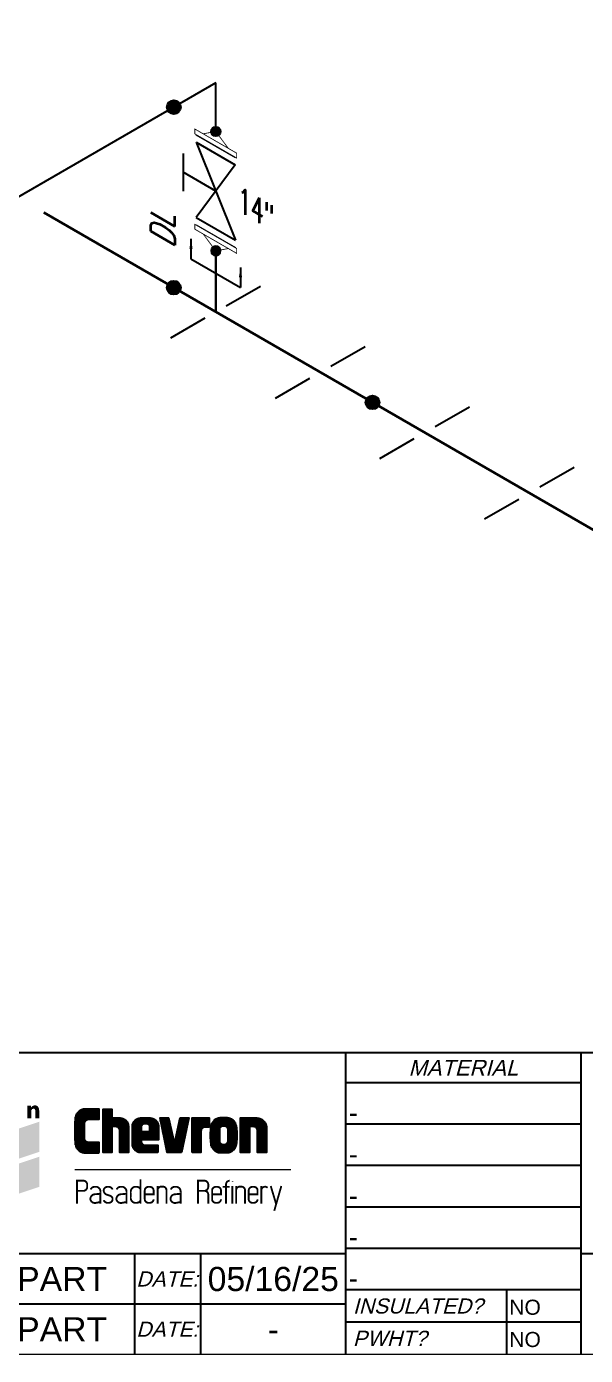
# Model space of a CAD drawing. Header units: inches. Extents: x 0 to 17.2, y 0 to 11.2.
# Drawn here: x 10.8 to 13.12, y 0.12 to 5.62 of the extents above; entities that cross this region are included whole.
import ezdxf
from ezdxf.enums import TextEntityAlignment as Align

# ---------------------------------------------------------------- set-up
doc = ezdxf.new("R2010")
doc.units = ezdxf.units.IN
doc.header["$MEASUREMENT"] = 0
for name, color, linetype in [('3', 1, 'Continuous'), ('BORDER', 3, 'Continuous'), ('BORDERTEXT', 7, 'Continuous'), ('COMP', 1, 'Continuous'), ('DL', 20, 'Continuous'), ('FITTINGS', 4, 'Continuous'), ('LOGO', 8, 'Continuous'), ('TEXT', 7, 'Continuous'), ('UNAS.PIPE', 251, 'Continuous'), ('WELD POINTS', 41, 'Continuous'), ('Welds', 7, 'Continuous')]:
    doc.layers.add(name, color=color, linetype=linetype)
doc.layers.add('PIPE', color=7, linetype='Continuous', lineweight=30)
doc.styles.add('FEASStandard', font='arial.ttf')
doc.styles.add('ISO30', font='simplex.shx', dxfattribs={"width": 0.85, "oblique": 30, "height": 0.075})
doc.styles.add('PART_Standard', font='romans', dxfattribs={"width": 0.8, "height": 0.09})
doc.styles.add('Richmond', font='arial.ttf')
doc.dimstyles.new('Richmond', dxfattribs={"dimtxt": 0.18, "dimasz": 0.18, "dimexe": 0.18, "dimexo": 0.0625, "dimgap": 0.09, "dimtad": 0, "dimtih": 1, "dimtoh": 1, "dimdec": 4, "dimzin": 0, "dimdsep": 46, "dimtxsty": 'Richmond', "dimcen": 0.09, "dimadec": 0, "dimazin": 0, "dimtfac": 1, "dimtdec": 4, "dimtofl": 0, "dimtmove": 0, "dimatfit": 3, "dimfxl": 1, "dimtolj": 1, "dimtzin": 0, "dimarcsym": 0})

# ---------------------------------------------------------------- blocks, each defined once
blk = doc.blocks.new('Border')
at = {"layer": 'LOGO', "lineweight": 0}
h = blk.add_hatch(color=164, dxfattribs=at)
edge = h.paths.add_edge_path()
edge.add_spline(control_points=[(10.9312, 1.2633), (10.9312, 1.2699), (10.9309, 1.2755), (10.9306, 1.28), (10.9306, 1.28), (10.9456, 1.28), (10.9456, 1.28), (10.9456, 1.28), (10.946, 1.2727), (10.946, 1.2727), (10.946, 1.2727), (10.9463, 1.2727), (10.9463, 1.2727), (10.9484, 1.2761), (10.9539, 1.2817), (10.9625, 1.2817), (10.973, 1.2817), (10.9799, 1.2745), (10.9799, 1.2591), (10.9799, 1.2591), (10.9799, 1.2277), (10.9799, 1.2277), (10.9799, 1.2277), (10.964, 1.2277), (10.964, 1.2277), (10.964, 1.2277), (10.964, 1.2567), (10.964, 1.2567), (10.964, 1.2635), (10.9616, 1.2681), (10.9559, 1.2681), (10.9514, 1.2681), (10.9487, 1.2649), (10.9477, 1.262), (10.9473, 1.2609), (10.9471, 1.2594), (10.9471, 1.2579), (10.9471, 1.2579), (10.9471, 1.2277), (10.9471, 1.2277), (10.9471, 1.2277), (10.9312, 1.2277), (10.9312, 1.2277), (10.9312, 1.2277), (10.9312, 1.2633), (10.9312, 1.2633)], knot_values=[0, 0, 0, 0, 1, 1, 1, 2, 2, 2, 3, 3, 3, 4, 4, 4, 5, 5, 5, 6, 6, 6, 7, 7, 7, 8, 8, 8, 9, 9, 9, 10, 10, 10, 11, 11, 11, 12, 12, 12, 13, 13, 13, 14, 14, 14, 15, 15, 15, 15], degree=3, periodic=0)
h = blk.add_hatch(color=142, dxfattribs=at)
h.set_gradient(color1=(0, 153, 204), color2=(0, 57, 77), rotation=75, one_color=1, tint=0.15, name='INVCYLINDER')
h.paths.add_polyline_path([(10.9799, 1.2138), (10.7926, 1.1514), (10.6052, 1.0889), (10.7925, 1.0265), (10.9799, 1.0889)])
h = blk.add_hatch(color=1, dxfattribs=at)
h.set_gradient(color1=(255, 0, 0), color2=(87, 0, 0), rotation=75, one_color=1, tint=0.17, name='INVCYLINDER')
h.paths.add_polyline_path([(10.9799, 1.0686), (10.7926, 1.0062), (10.6052, 0.9438), (10.7925, 0.8813), (10.9799, 0.9438)])
at = {"layer": 'BORDER'}
for p, q in [((13.225, 1.375), (12.25, 1.375)), ((13.225, 1.2035), (12.25, 1.2035)), ((13.225, 1.0319), (12.25, 1.0319)), ((13.225, 0.8604), (12.25, 0.8604)), ((12.25, 0.6667), (10.375, 0.6667)), ((11.375, 0.6667), (11.375, 0.25)), ((11.65, 0.25), (11.65, 0.6667)), ((13.225, 0.6888), (12.25, 0.6888)), ((13.225, 0.5173), (12.25, 0.5173)), ((12.9167, 0.5173), (12.9167, 0.25)), ((12.25, 0.4583), (10.375, 0.4583)), ((13.225, 0.3836), (12.25, 0.3836))]:
    blk.add_line(p, q, dxfattribs=at)
at = {"layer": 'BORDER', "const_width": 0.005}
blk.add_lwpolyline([(0.25, 0.25), (17.25, 0.25), (17.25, 11.25), (0.25, 11.25)], close=True, dxfattribs=at)
at = {"layer": 'BORDER', "const_width": 0.00833}
for points in [[(17.25, 1.5), (0.25, 1.5)], [(12.25, 0.25), (12.25, 1.5)], [(13.225, 0.25), (13.225, 1.5)], [(13.225, 0.6667), (17.25, 0.6667)]]:
    blk.add_lwpolyline(points, dxfattribs=at)
at = {"layer": 'LOGO'}
for p, q in [((11.1301, 1.1184), (11.1301, 1.2326)), ((11.1332, 1.109), (11.1332, 1.242)), ((11.1363, 1.1034), (11.1363, 1.2476)), ((11.1395, 1.0992), (11.1395, 1.2516)), ((11.1426, 1.0963), (11.1426, 1.2548)), ((11.1457, 1.0937), (11.1457, 1.2574)), ((11.1488, 1.0915), (11.1488, 1.2596)), ((11.152, 1.0898), (11.152, 1.2613)), ((11.1551, 1.0883), (11.1551, 1.2627)), ((11.1582, 1.087), (11.1582, 1.264)), ((11.1613, 1.0863), (11.1613, 1.2648)), ((11.1645, 1.0856), (11.1645, 1.2653)), ((11.1676, 1.0853), (11.1676, 1.2658)), ((11.1707, 1.216), (11.1707, 1.2659)), ((11.1738, 1.2196), (11.1738, 1.2659)), ((11.177, 1.2219), (11.177, 1.2659)), ((11.1801, 1.2234), (11.1801, 1.2659)), ((11.1832, 1.2241), (11.1832, 1.2659)), ((11.1863, 1.2242), (11.1863, 1.2659)), ((11.1895, 1.2242), (11.1895, 1.2659)), ((11.1926, 1.2242), (11.1926, 1.2659)), ((11.1957, 1.2242), (11.1957, 1.2659)), ((11.1988, 1.2242), (11.1988, 1.2659)), ((11.202, 1.2242), (11.202, 1.2659)), ((11.2051, 1.2242), (11.2051, 1.2659)), ((11.2082, 1.2242), (11.2082, 1.2659)), ((11.2113, 1.2242), (11.2113, 1.2659)), ((11.2145, 1.2242), (11.2145, 1.2659)), ((11.2176, 1.2242), (11.2176, 1.2659)), ((11.2207, 1.2242), (11.2207, 1.2659)), ((11.2238, 1.2242), (11.2238, 1.2659)), ((11.227, 1.2242), (11.227, 1.2659)), ((11.2457, 1.0857), (11.2457, 1.2659)), ((11.2488, 1.0857), (11.2488, 1.2659)), ((11.252, 1.0857), (11.252, 1.2659)), ((11.2551, 1.0857), (11.2551, 1.2659)), ((11.2582, 1.0857), (11.2582, 1.2659)), ((11.2613, 1.0857), (11.2613, 1.2659)), ((11.2645, 1.0857), (11.2645, 1.2659)), ((11.2676, 1.0857), (11.2676, 1.2659)), ((11.2707, 1.0857), (11.2707, 1.2659)), ((11.2738, 1.0857), (11.2738, 1.2659)), ((11.277, 1.0857), (11.277, 1.2659)), ((11.2801, 1.0857), (11.2801, 1.2659)), ((11.2832, 1.1936), (11.2832, 1.2294)), ((11.2863, 1.1936), (11.2863, 1.2294)), ((11.2895, 1.1936), (11.2895, 1.2294)), ((11.2926, 1.1936), (11.2926, 1.2294)), ((11.2957, 1.1936), (11.2957, 1.2294)), ((11.2988, 1.1936), (11.2988, 1.2294)), ((11.302, 1.193), (11.302, 1.2294)), ((11.3051, 1.1917), (11.3051, 1.2294)), ((11.3082, 1.1896), (11.3082, 1.2294)), ((11.3113, 1.1859), (11.3113, 1.2294)), ((11.3145, 1.0857), (11.3145, 1.2294)), ((11.3176, 1.0857), (11.3176, 1.2291)), ((11.3207, 1.0857), (11.3207, 1.2286)), ((11.3238, 1.0857), (11.3238, 1.2281)), ((11.327, 1.0857), (11.327, 1.2269)), ((11.3301, 1.0857), (11.3301, 1.2255)), ((11.3332, 1.0857), (11.3332, 1.2236)), ((11.3363, 1.0857), (11.3363, 1.2213)), ((11.3395, 1.0857), (11.3395, 1.2186)), ((11.3426, 1.0857), (11.3426, 1.2147)), ((11.3707, 1.1039), (11.3707, 1.2113)), ((11.3738, 1.0993), (11.3738, 1.2159)), ((11.377, 1.0958), (11.377, 1.2194)), ((11.3801, 1.0931), (11.3801, 1.222)), ((11.3832, 1.0909), (11.3832, 1.2243)), ((11.3863, 1.0892), (11.3863, 1.2259)), ((11.3895, 1.0879), (11.3895, 1.2273)), ((11.3926, 1.0871), (11.3926, 1.2283)), ((11.3957, 1.0863), (11.3957, 1.2288)), ((11.3988, 1.0859), (11.3988, 1.2293)), ((11.402, 1.1393), (11.402, 1.2294)), ((11.4051, 1.1996), (11.4051, 1.2294)), ((11.4082, 1.2023), (11.4082, 1.2294)), ((11.4113, 1.2041), (11.4113, 1.2294)), ((11.4145, 1.2047), (11.4145, 1.2294)), ((11.4176, 1.2048), (11.4176, 1.2294)), ((11.4207, 1.2048), (11.4207, 1.2294)), ((11.4238, 1.2048), (11.4238, 1.2294)), ((11.427, 1.2047), (11.427, 1.2294)), ((11.4301, 1.204), (11.4301, 1.2294)), ((11.4332, 1.2022), (11.4332, 1.2294)), ((11.4363, 1.1992), (11.4363, 1.2294)), ((11.4395, 1.1393), (11.4395, 1.2294)), ((11.4426, 1.1393), (11.4426, 1.229)), ((11.4457, 1.1393), (11.4457, 1.2285)), ((11.4488, 1.1393), (11.4488, 1.2279)), ((11.452, 1.1393), (11.452, 1.2266)), ((11.4551, 1.1393), (11.4551, 1.2252)), ((11.4582, 1.1393), (11.4582, 1.2232)), ((11.4613, 1.1393), (11.4613, 1.2208)), ((11.4645, 1.1393), (11.4645, 1.2179)), ((11.4676, 1.1393), (11.4676, 1.2139)), ((11.4832, 1.2163), (11.4832, 1.2294)), ((11.4863, 1.2013), (11.4863, 1.2294)), ((11.4895, 1.1863), (11.4895, 1.2294)), ((11.4926, 1.1712), (11.4926, 1.2294)), ((11.4957, 1.1562), (11.4957, 1.2294)), ((11.4988, 1.1412), (11.4988, 1.2294)), ((11.502, 1.1262), (11.502, 1.2294)), ((11.5051, 1.1112), (11.5051, 1.2294)), ((11.5082, 1.0962), (11.5082, 1.2294)), ((11.5113, 1.0857), (11.5113, 1.2294)), ((11.5145, 1.0857), (11.5145, 1.2294)), ((11.5176, 1.0857), (11.5176, 1.2237)), ((11.5613, 1.0857), (11.5613, 1.2148)), ((11.5645, 1.0857), (11.5645, 1.2285)), ((11.5676, 1.0857), (11.5676, 1.2294)), ((11.5707, 1.0894), (11.5707, 1.2294)), ((11.5738, 1.1042), (11.5738, 1.2294)), ((11.577, 1.1189), (11.577, 1.2294)), ((11.5801, 1.1337), (11.5801, 1.2294)), ((11.5832, 1.1485), (11.5832, 1.2294)), ((11.5863, 1.1633), (11.5863, 1.2294)), ((11.5895, 1.1781), (11.5895, 1.2294)), ((11.5926, 1.1929), (11.5926, 1.2294)), ((11.5957, 1.2077), (11.5957, 1.2294)), ((11.5988, 1.2225), (11.5988, 1.2294)), ((11.6145, 1.0857), (11.6145, 1.2294)), ((11.6176, 1.0857), (11.6176, 1.2294)), ((11.6207, 1.0857), (11.6207, 1.2294)), ((11.6238, 1.0857), (11.6238, 1.2294)), ((11.627, 1.0857), (11.627, 1.2294)), ((11.6301, 1.0857), (11.6301, 1.2294)), ((11.6332, 1.0857), (11.6332, 1.2294)), ((11.6363, 1.0857), (11.6363, 1.2294)), ((11.6395, 1.0857), (11.6395, 1.2294)), ((11.6426, 1.0857), (11.6426, 1.2294)), ((11.6457, 1.0857), (11.6457, 1.2294)), ((11.6488, 1.0857), (11.6488, 1.2294)), ((11.652, 1.1827), (11.652, 1.2294)), ((11.6551, 1.1867), (11.6551, 1.2294)), ((11.6582, 1.189), (11.6582, 1.2294)), ((11.6613, 1.1902), (11.6613, 1.2294)), ((11.6645, 1.1906), (11.6645, 1.2294)), ((11.6676, 1.1907), (11.6676, 1.2294)), ((11.6707, 1.1907), (11.6707, 1.2294)), ((11.6738, 1.1907), (11.6738, 1.2294)), ((11.677, 1.1907), (11.677, 1.2294)), ((11.6801, 1.1907), (11.6801, 1.2294)), ((11.6832, 1.1907), (11.6832, 1.2294)), ((11.6988, 1.1026), (11.6988, 1.2126)), ((11.702, 1.0988), (11.702, 1.2163)), ((11.7051, 1.0956), (11.7051, 1.2195)), ((11.7082, 1.0934), (11.7082, 1.2218)), ((11.7113, 1.0915), (11.7113, 1.2238)), ((11.7145, 1.0898), (11.7145, 1.2253)), ((11.7176, 1.0883), (11.7176, 1.2268)), ((11.7207, 1.0874), (11.7207, 1.2279)), ((11.7238, 1.0867), (11.7238, 1.2285)), ((11.727, 1.1848), (11.727, 1.229)), ((11.7301, 1.1904), (11.7301, 1.2294)), ((11.7332, 1.193), (11.7332, 1.2294)), ((11.7363, 1.1944), (11.7363, 1.2294)), ((11.7395, 1.195), (11.7395, 1.2294)), ((11.7426, 1.1952), (11.7426, 1.2294)), ((11.7457, 1.1952), (11.7457, 1.2294)), ((11.7488, 1.1951), (11.7488, 1.2294)), ((11.752, 1.1946), (11.752, 1.2294)), ((11.7551, 1.1933), (11.7551, 1.2294)), ((11.7582, 1.1909), (11.7582, 1.2294)), ((11.7613, 1.1865), (11.7613, 1.2291)), ((11.7645, 1.0865), (11.7645, 1.2286)), ((11.7676, 1.0873), (11.7676, 1.228)), ((11.7707, 1.0882), (11.7707, 1.227)), ((11.7738, 1.0895), (11.7738, 1.2256)), ((11.777, 1.0911), (11.777, 1.2242)), ((11.7801, 1.093), (11.7801, 1.2221)), ((11.7832, 1.0952), (11.7832, 1.2199)), ((11.7863, 1.0982), (11.7863, 1.2169)), ((11.7895, 1.1016), (11.7895, 1.2135)), ((11.8145, 1.0857), (11.8145, 1.2294)), ((11.8176, 1.0857), (11.8176, 1.2294)), ((11.8207, 1.0857), (11.8207, 1.2294)), ((11.8238, 1.0857), (11.8238, 1.2294)), ((11.827, 1.0857), (11.827, 1.2294)), ((11.8301, 1.0857), (11.8301, 1.2294)), ((11.8332, 1.0857), (11.8332, 1.2294)), ((11.8363, 1.0857), (11.8363, 1.2294)), ((11.8395, 1.0857), (11.8395, 1.2294)), ((11.8426, 1.0857), (11.8426, 1.2294)), ((11.8457, 1.0857), (11.8457, 1.2294)), ((11.8488, 1.0857), (11.8488, 1.2294)), ((11.852, 1.1936), (11.852, 1.2294)), ((11.8551, 1.1936), (11.8551, 1.2294)), ((11.8582, 1.1936), (11.8582, 1.2294)), ((11.8613, 1.1936), (11.8613, 1.2294)), ((11.8645, 1.1936), (11.8645, 1.2294)), ((11.8676, 1.1936), (11.8676, 1.2294)), ((11.8707, 1.1934), (11.8707, 1.2294)), ((11.8738, 1.1926), (11.8738, 1.2294)), ((11.877, 1.191), (11.877, 1.2294)), ((11.8801, 1.1885), (11.8801, 1.2294)), ((11.8832, 1.1839), (11.8832, 1.2293)), ((11.8863, 1.0857), (11.8863, 1.2288)), ((11.8895, 1.0857), (11.8895, 1.2284)), ((11.8926, 1.0857), (11.8926, 1.2277)), ((11.8957, 1.0857), (11.8957, 1.2264)), ((11.8988, 1.0857), (11.8988, 1.2249)), ((11.902, 1.0857), (11.902, 1.2233)), ((11.9051, 1.0857), (11.9051, 1.2213)), ((11.9082, 1.0857), (11.9082, 1.2187)), ((11.9113, 1.0857), (11.9113, 1.2155)), ((11.9145, 1.0857), (11.9145, 1.2116)), ((11.3457, 1.0857), (11.3457, 1.2097)), ((11.3488, 1.0857), (11.3488, 1.2005)), ((11.3676, 1.1112), (11.3676, 1.2042)), ((11.4051, 1.1393), (11.4051, 1.1735)), ((11.4082, 1.1393), (11.4082, 1.1735)), ((11.4113, 1.1393), (11.4113, 1.1735)), ((11.4145, 1.1393), (11.4145, 1.1735)), ((11.4176, 1.1393), (11.4176, 1.1735)), ((11.4207, 1.1393), (11.4207, 1.1735)), ((11.4238, 1.1393), (11.4238, 1.1735)), ((11.427, 1.1393), (11.427, 1.1735)), ((11.4301, 1.1393), (11.4301, 1.1735)), ((11.4332, 1.1393), (11.4332, 1.1735)), ((11.4363, 1.1393), (11.4363, 1.1735)), ((11.4707, 1.1393), (11.4707, 1.2084)), ((11.4738, 1.1393), (11.4738, 1.1964)), ((11.5207, 1.0857), (11.5207, 1.2095)), ((11.5238, 1.0857), (11.5238, 1.1952)), ((11.527, 1.0857), (11.527, 1.181)), ((11.5301, 1.0857), (11.5301, 1.1668)), ((11.5488, 1.0857), (11.5488, 1.16)), ((11.552, 1.0857), (11.552, 1.1737)), ((11.5551, 1.0857), (11.5551, 1.1874)), ((11.5582, 1.0857), (11.5582, 1.2011)), ((11.6895, 1.1426), (11.6895, 1.1726)), ((11.6926, 1.1146), (11.6926, 1.2006)), ((11.6957, 1.1074), (11.6957, 1.2077)), ((11.7926, 1.1064), (11.7926, 1.2088)), ((11.7957, 1.1127), (11.7957, 1.2024)), ((11.7988, 1.1307), (11.7988, 1.1838)), ((11.9176, 1.0857), (11.9176, 1.206)), ((11.9207, 1.0857), (11.9207, 1.1981)), ((11.1707, 1.0852), (11.1707, 1.1357)), ((11.1738, 1.0852), (11.1738, 1.132)), ((11.177, 1.0852), (11.177, 1.1297)), ((11.1801, 1.0852), (11.1801, 1.1284)), ((11.1832, 1.0852), (11.1832, 1.1277)), ((11.1863, 1.0852), (11.1863, 1.1274)), ((11.1895, 1.0852), (11.1895, 1.1274)), ((11.1926, 1.0852), (11.1926, 1.1274)), ((11.1957, 1.0852), (11.1957, 1.1274)), ((11.1988, 1.0852), (11.1988, 1.1274)), ((11.202, 1.0852), (11.202, 1.1274)), ((11.2051, 1.0852), (11.2051, 1.1274)), ((11.2082, 1.0852), (11.2082, 1.1274)), ((11.2113, 1.0852), (11.2113, 1.1274)), ((11.2145, 1.0852), (11.2145, 1.1274)), ((11.2176, 1.0852), (11.2176, 1.1274)), ((11.2207, 1.0852), (11.2207, 1.1274)), ((11.2238, 1.0852), (11.2238, 1.1274)), ((11.227, 1.0852), (11.227, 1.1274)), ((11.402, 1.0857), (11.402, 1.1316)), ((11.4051, 1.0857), (11.4051, 1.1245)), ((11.4082, 1.0857), (11.4082, 1.121)), ((11.4113, 1.0857), (11.4113, 1.1191)), ((11.4145, 1.0857), (11.4145, 1.1177)), ((11.4176, 1.0857), (11.4176, 1.1172)), ((11.4207, 1.0857), (11.4207, 1.117)), ((11.4238, 1.0857), (11.4238, 1.117)), ((11.427, 1.0857), (11.427, 1.117)), ((11.4301, 1.0857), (11.4301, 1.117)), ((11.4332, 1.0857), (11.4332, 1.117)), ((11.4363, 1.0857), (11.4363, 1.117)), ((11.4395, 1.0857), (11.4395, 1.117)), ((11.4426, 1.0857), (11.4426, 1.117)), ((11.4457, 1.0857), (11.4457, 1.117)), ((11.4488, 1.0857), (11.4488, 1.117)), ((11.452, 1.0857), (11.452, 1.117)), ((11.4551, 1.0857), (11.4551, 1.117)), ((11.4582, 1.0857), (11.4582, 1.117)), ((11.4613, 1.0857), (11.4613, 1.117)), ((11.4645, 1.0857), (11.4645, 1.117)), ((11.4676, 1.0857), (11.4676, 1.117)), ((11.4707, 1.0857), (11.4707, 1.117)), ((11.5332, 1.0857), (11.5332, 1.1526)), ((11.5363, 1.0857), (11.5363, 1.1384)), ((11.5395, 1.0857), (11.5395, 1.1242)), ((11.5426, 1.0857), (11.5426, 1.1326)), ((11.5457, 1.0857), (11.5457, 1.1463)), ((11.727, 1.0861), (11.727, 1.1304)), ((11.7301, 1.0858), (11.7301, 1.125)), ((11.7332, 1.0857), (11.7332, 1.1224)), ((11.7363, 1.0857), (11.7363, 1.1208)), ((11.7395, 1.0857), (11.7395, 1.1201)), ((11.7426, 1.0857), (11.7426, 1.12)), ((11.7457, 1.0857), (11.7457, 1.12)), ((11.7488, 1.0857), (11.7488, 1.12)), ((11.752, 1.0857), (11.752, 1.1206)), ((11.7551, 1.0857), (11.7551, 1.1219)), ((11.7582, 1.0858), (11.7582, 1.1243)), ((11.7613, 1.0861), (11.7613, 1.1286))]:
    blk.add_line(p, q, dxfattribs=at)
for points in [[(11.1292, 1.2249), (11.1279, 1.2087), (11.1272, 1.1924), (11.127, 1.1762), (11.1272, 1.16), (11.1279, 1.1436), (11.1292, 1.1274), (11.1292, 1.1269), (11.1294, 1.1245), (11.1295, 1.122), (11.1299, 1.1197), (11.1303, 1.1172), (11.131, 1.1148), (11.1317, 1.1125), (11.1325, 1.1103), (11.1337, 1.108), (11.1348, 1.1061), (11.136, 1.1038), (11.1375, 1.1019), (11.1388, 1.0999), (11.1405, 1.0981), (11.1423, 1.0965), (11.1441, 1.0948), (11.1459, 1.0935), (11.1478, 1.092), (11.1501, 1.0908), (11.1522, 1.0897), (11.1546, 1.0885), (11.1567, 1.0875), (11.1588, 1.0867), (11.1613, 1.0863), (11.1637, 1.0857), (11.166, 1.0854), (11.1685, 1.0852), (11.1709, 1.0852), (11.2283, 1.0852)], [(11.2283, 1.0857), (11.2283, 1.1274), (11.1858, 1.1274), (11.1842, 1.1277), (11.1826, 1.1278), (11.1811, 1.128), (11.1798, 1.1286), (11.1783, 1.1292), (11.1768, 1.1298), (11.1756, 1.1307), (11.1744, 1.1316), (11.173, 1.1326), (11.1721, 1.1337), (11.1711, 1.135), (11.1703, 1.1364), (11.1696, 1.1379), (11.169, 1.1393), (11.1684, 1.1407), (11.1682, 1.1422), (11.1681, 1.1438), (11.1678, 1.1454), (11.1678, 1.2063), (11.1681, 1.2078), (11.1682, 1.2095), (11.1684, 1.211), (11.169, 1.2125), (11.1696, 1.214), (11.1703, 1.2153), (11.1711, 1.2167), (11.1721, 1.2179), (11.173, 1.2189), (11.1744, 1.22), (11.1756, 1.2209), (11.1768, 1.2218), (11.1783, 1.2225), (11.1798, 1.2233), (11.1811, 1.2236), (11.1826, 1.224), (11.1842, 1.2242), (11.1858, 1.2242), (11.2283, 1.2242), (11.2283, 1.2659), (11.1709, 1.2659), (11.1685, 1.2659), (11.166, 1.2655), (11.1637, 1.2652), (11.1613, 1.2648), (11.1588, 1.2643), (11.1567, 1.2634), (11.1546, 1.2625), (11.1522, 1.2614), (11.1501, 1.2603), (11.1478, 1.259), (11.1459, 1.2576), (11.1441, 1.2562), (11.1423, 1.2545), (11.1405, 1.2527), (11.1388, 1.2509), (11.1375, 1.2491), (11.136, 1.2472), (11.1348, 1.245), (11.1337, 1.2428), (11.1325, 1.2407), (11.1317, 1.2384), (11.131, 1.2362), (11.1303, 1.2337), (11.1299, 1.2314), (11.1295, 1.229), (11.1294, 1.2266), (11.1292, 1.2242)], [(11.5699, 1.0857), (11.5104, 1.0857), (11.4805, 1.2294), (11.5163, 1.2294), (11.54, 1.1215), (11.5647, 1.2294), (11.6003, 1.2294), (11.5699, 1.0857)], [(11.6144, 1.0857), (11.6144, 1.2294), (11.6837, 1.2294), (11.6837, 1.1907), (11.6652, 1.1907), (11.6638, 1.1906), (11.6623, 1.1904), (11.6611, 1.1901), (11.6598, 1.1897), (11.6585, 1.1891), (11.6573, 1.1886), (11.6562, 1.1877), (11.6551, 1.1868), (11.6542, 1.1859), (11.6533, 1.1847), (11.6524, 1.1837), (11.6519, 1.1825), (11.6513, 1.1811), (11.6509, 1.1799), (11.6506, 1.1787), (11.6504, 1.1772), (11.6503, 1.1758), (11.6503, 1.0857), (11.6144, 1.0857)], [(11.4389, 1.1735), (11.4388, 1.1911), (11.4388, 1.1924), (11.4386, 1.1938), (11.4385, 1.1951), (11.4378, 1.1963), (11.4372, 1.1976), (11.4365, 1.1988), (11.436, 1.1999), (11.435, 1.2009), (11.434, 1.2017), (11.4329, 1.2024), (11.4316, 1.2031), (11.4306, 1.2037), (11.4292, 1.2044), (11.4279, 1.2045), (11.4268, 1.2048), (11.4252, 1.2048), (11.4159, 1.2048), (11.4145, 1.2048), (11.4134, 1.2045), (11.4118, 1.2044), (11.4107, 1.2037), (11.4094, 1.2031), (11.4084, 1.2024), (11.4073, 1.2017), (11.4063, 1.2009), (11.4053, 1.1999), (11.4045, 1.1988), (11.4039, 1.1976), (11.4035, 1.1963), (11.4028, 1.1951), (11.4024, 1.1938), (11.4024, 1.1924), (11.4022, 1.1911), (11.4022, 1.1735), (11.4389, 1.1735)]]:
    blk.add_lwpolyline(points, dxfattribs=at)
for points in [[(11.3311, 1.2251), (11.3329, 1.2239), (11.3347, 1.2225), (11.3365, 1.2212), (11.3383, 1.2197), (11.3398, 1.2182), (11.3414, 1.2164), (11.3426, 1.2146), (11.3441, 1.2128), (11.3452, 1.2108), (11.3461, 1.2089), (11.3471, 1.2068), (11.3479, 1.2047), (11.3483, 1.2026), (11.3489, 1.2003), (11.3492, 1.1981), (11.3494, 1.196), (11.3494, 1.1936), (11.3494, 1.0857), (11.3138, 1.0857), (11.3138, 1.1773, 0.414214), (11.2975, 1.1936), (11.2811, 1.1936), (11.2811, 1.0857), (11.2454, 1.0857), (11.2454, 1.2659), (11.2811, 1.2659), (11.2811, 1.2294), (11.3138, 1.2294), (11.316, 1.2294), (11.3183, 1.229), (11.3205, 1.2287), (11.3227, 1.2283), (11.3248, 1.2278), (11.327, 1.2269), (11.329, 1.226)], [(11.8967, 1.226), (11.899, 1.2249), (11.9011, 1.2239), (11.9033, 1.2225), (11.9053, 1.2212), (11.9071, 1.2197), (11.909, 1.218), (11.9107, 1.2162), (11.9123, 1.2144), (11.9137, 1.2126), (11.9152, 1.2107), (11.9164, 1.2086), (11.9174, 1.2063), (11.9185, 1.2042), (11.9194, 1.2018), (11.9203, 1.1997), (11.9209, 1.1972), (11.9212, 1.1949), (11.9218, 1.1925), (11.9219, 1.19), (11.9219, 1.1877), (11.9219, 1.0857), (11.8847, 1.0857), (11.8847, 1.1769, 0.414214), (11.868, 1.1936), (11.8513, 1.1936), (11.8513, 1.0857), (11.814, 1.0857), (11.814, 1.2294), (11.8802, 1.2294), (11.8826, 1.2294), (11.8851, 1.229), (11.8874, 1.2287), (11.89, 1.2283), (11.8923, 1.2278), (11.8946, 1.2269)]]:
    blk.add_lwpolyline(points, format="xyb", close=True, dxfattribs=at)
for points in [[(11.4713, 1.0857), (11.4018, 1.0857), (11.3995, 1.0858), (11.3973, 1.0861), (11.3951, 1.0864), (11.3929, 1.087), (11.3906, 1.0875), (11.3887, 1.0882), (11.3865, 1.0891), (11.3845, 1.0902), (11.3825, 1.0912), (11.3807, 1.0927), (11.3789, 1.0939), (11.3773, 1.0954), (11.3757, 1.0971), (11.3743, 1.0987), (11.3728, 1.1007), (11.3716, 1.1025), (11.3705, 1.1043), (11.3695, 1.1062), (11.3686, 1.1083), (11.3678, 1.1106), (11.3671, 1.1127), (11.3668, 1.1148), (11.3663, 1.117), (11.3662, 1.1191), (11.366, 1.1215), (11.366, 1.1936), (11.3662, 1.196), (11.3663, 1.1981), (11.3668, 1.2003), (11.3671, 1.2026), (11.3678, 1.2047), (11.3686, 1.2068), (11.3695, 1.2089), (11.3705, 1.2108), (11.3716, 1.2128), (11.3728, 1.2146), (11.3743, 1.2164), (11.3757, 1.2182), (11.3773, 1.2197), (11.3789, 1.2212), (11.3807, 1.2225), (11.3825, 1.2239), (11.3845, 1.2251), (11.3865, 1.226), (11.3887, 1.2269), (11.3906, 1.2278), (11.3929, 1.2283), (11.3951, 1.2287), (11.3973, 1.229), (11.3995, 1.2294), (11.4018, 1.2294), (11.4381, 1.2294), (11.4405, 1.2294), (11.4426, 1.229), (11.4447, 1.2287), (11.4471, 1.2283), (11.4492, 1.2278), (11.4513, 1.2269), (11.4534, 1.226), (11.4553, 1.2251), (11.4573, 1.2239), (11.4591, 1.2225), (11.4609, 1.2212), (11.4627, 1.2197), (11.4642, 1.2182), (11.4658, 1.2164), (11.467, 1.2146), (11.4683, 1.2128), (11.4696, 1.2108), (11.4705, 1.2089), (11.4714, 1.2068), (11.4723, 1.2047), (11.4728, 1.2026), (11.4732, 1.2003), (11.4737, 1.1981), (11.4739, 1.196), (11.4739, 1.1936), (11.4739, 1.1393), (11.4018, 1.1393), (11.4018, 1.1395), (11.4018, 1.1333), (11.4019, 1.1317), (11.4023, 1.1302), (11.4028, 1.1288), (11.4034, 1.1273), (11.4041, 1.126), (11.405, 1.1246), (11.4059, 1.1234), (11.407, 1.1221), (11.4081, 1.121), (11.4093, 1.1201), (11.4108, 1.1192), (11.4122, 1.1188), (11.4136, 1.118), (11.4151, 1.1174), (11.4165, 1.1173), (11.4181, 1.1171), (11.4198, 1.117), (11.4713, 1.117)], [(11.6961, 1.2086), (11.695, 1.2063), (11.694, 1.2042), (11.6931, 1.2018), (11.6922, 1.1997), (11.6916, 1.1972), (11.6911, 1.1949), (11.6908, 1.1925), (11.6905, 1.19), (11.6905, 1.1877), (11.6904, 1.1873), (11.6904, 1.1868), (11.6904, 1.1862), (11.6904, 1.1856), (11.6904, 1.1853), (11.6902, 1.1847), (11.6902, 1.1843), (11.6902, 1.1837), (11.6902, 1.1834), (11.69, 1.1826), (11.69, 1.1823), (11.69, 1.1817), (11.69, 1.1811), (11.69, 1.1807), (11.6899, 1.1803), (11.6899, 1.1798), (11.6899, 1.1792), (11.6899, 1.1787), (11.6899, 1.1781), (11.6899, 1.1778), (11.6896, 1.1772), (11.6896, 1.1767), (11.6896, 1.1762), (11.6895, 1.1756), (11.6895, 1.1753), (11.6895, 1.1747), (11.6895, 1.1742), (11.6895, 1.1736), (11.6895, 1.1731), (11.6895, 1.1727), (11.6893, 1.1722), (11.6893, 1.1717), (11.6893, 1.1711), (11.6893, 1.1708), (11.6893, 1.17), (11.6893, 1.1697), (11.6893, 1.1691), (11.6893, 1.1686), (11.6893, 1.1681), (11.6893, 1.1677), (11.6891, 1.1672), (11.6891, 1.1667), (11.6891, 1.1661), (11.6891, 1.1658), (11.6891, 1.1652), (11.6891, 1.1646), (11.6891, 1.1641), (11.6891, 1.1636), (11.6891, 1.1632), (11.6891, 1.1627), (11.6891, 1.1622), (11.6891, 1.1616), (11.6891, 1.161), (11.6891, 1.1605), (11.6891, 1.1601), (11.6891, 1.1596), (11.6891, 1.1591), (11.6891, 1.1586), (11.6891, 1.1582), (11.6891, 1.1574), (11.6891, 1.1571), (11.6891, 1.1565), (11.6891, 1.1562), (11.6891, 1.1555), (11.6891, 1.1551), (11.6891, 1.1546), (11.6891, 1.1541), (11.6891, 1.1535), (11.6891, 1.1532), (11.6891, 1.1526), (11.6891, 1.152), (11.6891, 1.1515), (11.6891, 1.151), (11.6891, 1.1506), (11.6891, 1.1501), (11.6891, 1.1496), (11.6891, 1.149), (11.6891, 1.1484), (11.6893, 1.1479), (11.6893, 1.1475), (11.6893, 1.147), (11.6893, 1.1465), (11.6893, 1.146), (11.6893, 1.1456), (11.6893, 1.1448), (11.6893, 1.1445), (11.6893, 1.144), (11.6893, 1.1436), (11.6893, 1.1429), (11.6895, 1.1425), (11.6895, 1.142), (11.6895, 1.1415), (11.6895, 1.1409), (11.6895, 1.1406), (11.6895, 1.14), (11.6895, 1.1395), (11.6896, 1.1389), (11.6896, 1.1384), (11.6896, 1.138), (11.6899, 1.1375), (11.6899, 1.137), (11.6899, 1.1364), (11.6899, 1.1361), (11.6899, 1.1353), (11.6899, 1.135), (11.69, 1.1344), (11.69, 1.1341), (11.69, 1.1334), (11.69, 1.133), (11.69, 1.1325), (11.6902, 1.1319), (11.6902, 1.1314), (11.6902, 1.131), (11.6902, 1.1305), (11.6904, 1.1299), (11.6904, 1.1295), (11.6904, 1.1289), (11.6904, 1.1286), (11.6904, 1.128), (11.6905, 1.1274), (11.6905, 1.1277), (11.6905, 1.1251), (11.6908, 1.1226), (11.6911, 1.1202), (11.6916, 1.1179), (11.6922, 1.1155), (11.6931, 1.1133), (11.694, 1.111), (11.695, 1.1088), (11.6961, 1.1065), (11.6974, 1.1046), (11.6988, 1.1026), (11.7003, 1.1007), (11.7019, 1.0989), (11.7034, 1.0971), (11.7052, 1.0954), (11.7073, 1.0939), (11.7093, 1.0927), (11.7114, 1.0915), (11.7136, 1.0902), (11.7157, 1.0891), (11.7178, 1.0882), (11.7202, 1.0875), (11.7226, 1.087), (11.725, 1.0864), (11.7274, 1.0861), (11.73, 1.0858), (11.7322, 1.0857), (11.7448, 1.0857), (11.7567, 1.0857), (11.7591, 1.0858), (11.7616, 1.0861), (11.7639, 1.0864), (11.7663, 1.087), (11.7686, 1.0875), (11.7709, 1.0882), (11.7731, 1.0891), (11.7754, 1.0902), (11.7776, 1.0915), (11.7795, 1.0927), (11.7816, 1.0939), (11.7835, 1.0954), (11.7853, 1.0971), (11.7871, 1.0989), (11.7887, 1.1007), (11.7902, 1.1026), (11.7916, 1.1046), (11.7927, 1.1065), (11.7939, 1.1088), (11.795, 1.111), (11.7959, 1.1133), (11.7966, 1.1155), (11.7972, 1.1179), (11.7977, 1.1202), (11.7981, 1.1226), (11.7983, 1.1251), (11.7984, 1.1277), (11.7984, 1.1274), (11.7984, 1.1281), (11.7986, 1.1289), (11.7987, 1.1298), (11.7987, 1.1304), (11.799, 1.1313), (11.799, 1.1319), (11.7992, 1.1326), (11.7993, 1.1334), (11.7993, 1.1343), (11.7995, 1.135), (11.7995, 1.1357), (11.7995, 1.1364), (11.7996, 1.1371), (11.7996, 1.1379), (11.7999, 1.1388), (11.7999, 1.1395), (11.7999, 1.1402), (11.8001, 1.1409), (11.8001, 1.1416), (11.8001, 1.1425), (11.8002, 1.1433), (11.8002, 1.144), (11.8002, 1.1447), (11.8002, 1.1456), (11.8004, 1.1461), (11.8004, 1.147), (11.8004, 1.1478), (11.8004, 1.1484), (11.8004, 1.1492), (11.8005, 1.1501), (11.8005, 1.1508), (11.8005, 1.1515), (11.8005, 1.1523), (11.8005, 1.1532), (11.8005, 1.1538), (11.8005, 1.1546), (11.8005, 1.1553), (11.8005, 1.1562), (11.8005, 1.1569), (11.8005, 1.1574), (11.8005, 1.1583), (11.8005, 1.1591), (11.8005, 1.1598), (11.8005, 1.1605), (11.8005, 1.1614), (11.8005, 1.1622), (11.8005, 1.1628), (11.8005, 1.1636), (11.8005, 1.1645), (11.8004, 1.1652), (11.8004, 1.1659), (11.8004, 1.1667), (11.8004, 1.1676), (11.8004, 1.1682), (11.8004, 1.169), (11.8002, 1.1697), (11.8002, 1.1704), (11.8002, 1.1711), (11.8001, 1.1718), (11.8001, 1.1727), (11.8001, 1.1735), (11.8001, 1.1742), (11.7999, 1.1749), (11.7999, 1.1758), (11.7999, 1.1765), (11.7996, 1.1772), (11.7996, 1.178), (11.7995, 1.1787), (11.7995, 1.1794), (11.7993, 1.1803), (11.7993, 1.181), (11.7992, 1.1817), (11.7992, 1.1825), (11.799, 1.1834), (11.7987, 1.1841), (11.7987, 1.1847), (11.7986, 1.1855), (11.7986, 1.1862), (11.7984, 1.187), (11.7984, 1.1877), (11.7983, 1.19), (11.7981, 1.1925), (11.7977, 1.1949), (11.7972, 1.1972), (11.7966, 1.1997), (11.7959, 1.2018), (11.795, 1.2042), (11.7939, 1.2063), (11.7927, 1.2086), (11.7916, 1.2107), (11.7902, 1.2126), (11.7887, 1.2144), (11.7871, 1.2162), (11.7853, 1.218), (11.7835, 1.2197), (11.7816, 1.2212), (11.7795, 1.2225), (11.7776, 1.2239), (11.7754, 1.2249), (11.7731, 1.226), (11.7709, 1.2269), (11.7686, 1.2278), (11.7663, 1.2283), (11.7639, 1.2287), (11.7616, 1.229), (11.7591, 1.2294), (11.7567, 1.2294), (11.7448, 1.2294), (11.7322, 1.2294), (11.73, 1.2294), (11.7274, 1.229), (11.725, 1.2287), (11.7226, 1.2283), (11.7202, 1.2278), (11.7178, 1.2269), (11.7157, 1.226), (11.7136, 1.2249), (11.7114, 1.2239), (11.7093, 1.2225), (11.7073, 1.2212), (11.7052, 1.2197), (11.7034, 1.218), (11.7019, 1.2162), (11.7003, 1.2144), (11.6988, 1.2126), (11.6974, 1.2107)], [(11.7273, 1.1856), (11.7268, 1.1844), (11.7265, 1.1829), (11.7264, 1.1817), (11.7264, 1.1803), (11.7264, 1.1348), (11.7264, 1.1335), (11.7265, 1.1322), (11.7268, 1.1308), (11.7273, 1.1296), (11.7277, 1.1281), (11.7285, 1.1271), (11.7292, 1.1259), (11.7301, 1.125), (11.7312, 1.1238), (11.7321, 1.1232), (11.7333, 1.1223), (11.7345, 1.1215), (11.7358, 1.1209), (11.7369, 1.1206), (11.7384, 1.1202), (11.7399, 1.12), (11.7411, 1.12), (11.7448, 1.12), (11.7477, 1.12), (11.7492, 1.12), (11.7506, 1.1202), (11.7519, 1.1206), (11.7531, 1.1209), (11.7544, 1.1215), (11.7556, 1.1223), (11.7567, 1.1232), (11.7578, 1.1238), (11.7587, 1.125), (11.7596, 1.1259), (11.7605, 1.1271), (11.7612, 1.1281), (11.7616, 1.1296), (11.7621, 1.1308), (11.7623, 1.1322), (11.7624, 1.1335), (11.7627, 1.1348), (11.7627, 1.1803), (11.7624, 1.1817), (11.7623, 1.1829), (11.7621, 1.1844), (11.7616, 1.1856), (11.7612, 1.187), (11.7605, 1.1882), (11.7596, 1.1892), (11.7587, 1.1904), (11.7578, 1.1913), (11.7567, 1.1922), (11.7556, 1.1931), (11.7544, 1.1936), (11.7531, 1.1942), (11.7519, 1.1946), (11.7506, 1.1949), (11.7492, 1.1951), (11.7477, 1.1952), (11.7411, 1.1952), (11.7399, 1.1951), (11.7384, 1.1949), (11.7369, 1.1946), (11.7358, 1.1942), (11.7345, 1.1936), (11.7333, 1.1931), (11.7321, 1.1922), (11.7312, 1.1913), (11.7301, 1.1904), (11.7292, 1.1892), (11.7285, 1.1882), (11.7277, 1.187)]]:
    blk.add_lwpolyline(points, close=True, dxfattribs=at)
for points, const_width in [([(12.024, 1.0154), (11.127, 1.0154)], 0.00625), ([(11.1363, 0.9738), (11.1363, 0.8748)], 0.00773), ([(11.3998, 0.9758), (11.3998, 0.8748)], 0.00773), ([(11.4706, 0.9476), (11.4706, 0.9326)], 0.00773), ([(11.6379, 0.9738), (11.6379, 0.8748)], 0.00773), ([(11.7397, 0.9442), (11.7689, 0.9442)], 0.00773), ([(11.7806, 0.9476), (11.7806, 0.8748)], 0.00773), ([(11.7961, 0.9476), (11.7961, 0.9326)], 0.00773), ([(11.9007, 0.9476), (11.9007, 0.8748)], 0.00773), ([(11.9394, 0.9476), (11.9613, 0.8744)], 0.00773), ([(11.9833, 0.9476), (11.954, 0.8452)], 0.00773), ([(11.4503, 0.9131), (11.421, 0.9131)], 0.00773), ([(11.7295, 0.9131), (11.7002, 0.9131)], 0.00773), ([(11.8811, 0.9131), (11.8518, 0.9131)], 0.00773)]:
    blk.add_lwpolyline(points, dxfattribs=dict(at, const_width=const_width))
for points, const_width in [([(11.1402, 0.9699), (11.1619, 0.9699, -0.414214), (11.1789, 0.9529), (11.1789, 0.9444, -0.414214), (11.1619, 0.9274), (11.1402, 0.9274)], 0.00773), ([(11.1934, 0.933), (11.1934, 0.933, -0.313861), (11.208, 0.944), (11.219, 0.944, -0.382974), (11.2336, 0.922), (11.2336, 0.8748, -0.382974)], 0.00773), ([(11.2838, 0.933), (11.2838, 0.933, 0.313861), (11.2692, 0.944), (11.2619, 0.944, 0.414214), (11.2472, 0.9293), (11.2472, 0.9257, 0.265564), (11.2619, 0.911), (11.2729, 0.9074, -0.288199), (11.2838, 0.8964), (11.2838, 0.8927, -0.414214), (11.2692, 0.8781), (11.2619, 0.8781, -0.313861), (11.2472, 0.8891), (11.2472, 0.8891)], 0.00773), ([(11.3011, 0.933), (11.3011, 0.933, -0.313861), (11.3158, 0.944), (11.3267, 0.944, -0.382974), (11.3414, 0.922), (11.3414, 0.8748, -0.382974)], 0.00773), ([(11.4, 0.933), (11.4, 0.933, 0.313861), (11.3854, 0.944), (11.3744, 0.944, 0.382974), (11.3598, 0.922), (11.3598, 0.9001, 0.382974), (11.3744, 0.8781), (11.3854, 0.8781, 0.313861), (11.4, 0.8891), (11.4, 0.8891)], 0.00773), ([(11.4539, 0.9092), (11.4539, 0.9293, 0.414214), (11.4393, 0.944), (11.432, 0.944, 0.414214), (11.4173, 0.9293), (11.4173, 0.8927, 0.414214), (11.432, 0.8781), (11.4393, 0.8781, 0.414214), (11.4539, 0.8927), (11.4539, 0.8927)], 0.00773), ([(11.5072, 0.8748), (11.5072, 0.9303, 0.414214), (11.4926, 0.9449), (11.4853, 0.9449, 0.414214), (11.4706, 0.9303), (11.4706, 0.8748)], 0.00773), ([(11.5256, 0.933), (11.5256, 0.933, -0.313861), (11.5402, 0.944), (11.5512, 0.944, -0.382974), (11.5658, 0.922), (11.5658, 0.8748, -0.382974)], 0.00773), ([(11.6418, 0.9699), (11.6635, 0.9699, -0.414214), (11.6805, 0.9529), (11.6805, 0.9444, -0.414214), (11.6635, 0.9274), (11.6418, 0.9274)], 0.00773), ([(11.7331, 0.9092), (11.7331, 0.9293, 0.414214), (11.7185, 0.944), (11.7112, 0.944, 0.414214), (11.6965, 0.9293), (11.6965, 0.8927, 0.414214), (11.7112, 0.8781), (11.7185, 0.8781, 0.414214), (11.7331, 0.8927), (11.7331, 0.8927)], 0.00773), ([(11.7689, 0.9694), (11.7689, 0.9694, 0.414214), (11.7543, 0.9548), (11.7543, 0.8748)], 0.00773), ([(11.7793, 0.9676, 1), (11.7831, 0.9676, 1)], 0.00387), ([(11.8327, 0.8748), (11.8327, 0.9303, 0.414214), (11.8181, 0.9449), (11.8107, 0.9449, 0.414214), (11.7961, 0.9303), (11.7961, 0.8748)], 0.00773), ([(11.8847, 0.9092), (11.8847, 0.9293, 0.414214), (11.8701, 0.944), (11.8628, 0.944, 0.414214), (11.8481, 0.9293), (11.8481, 0.8927, 0.414214), (11.8628, 0.8781), (11.8701, 0.8781, 0.414214), (11.8847, 0.8927), (11.8847, 0.8927)], 0.00773), ([(11.9263, 0.9403), (11.9263, 0.9403), (11.9263, 0.9403), (11.9263, 0.9403, 0.663975), (11.9007, 0.9293), (11.9007, 0.9293)], 0.00773), ([(11.2329, 0.9153), (11.2115, 0.9134, 0.396573), (11.192, 0.8949), (11.192, 0.8915, 0.414214), (11.2158, 0.8779), (11.2329, 0.8813)], 0.00773), ([(11.3406, 0.9153), (11.3193, 0.9134, 0.396573), (11.2998, 0.8949), (11.2998, 0.8915, 0.414214), (11.3236, 0.8779), (11.3406, 0.8813)], 0.00773), ([(11.5651, 0.9153), (11.5437, 0.9134, 0.396573), (11.5242, 0.8949), (11.5242, 0.8915, 0.414214), (11.548, 0.8779), (11.5651, 0.8813)], 0.00773), ([(11.6659, 0.9274), (11.6659, 0.9274, -0.379119), (11.6806, 0.9121), (11.6806, 0.8748)], 0.00773)]:
    blk.add_lwpolyline(points, format="xyb", dxfattribs=dict(at, const_width=const_width))
at = {"layer": 'BORDERTEXT', "style": 'FEASStandard', "oblique": 15}
blk.add_text('MATERIAL', height=0.065, dxfattribs=at).set_placement((12.7375, 1.4375), align=Align.MIDDLE)
for s, p in [('DATE:', (11.3821, 0.5625)), ('INSULATED?', (12.2802, 0.4505)), ('DATE:', (11.3821, 0.3542)), ('PWHT?', (12.2802, 0.3168))]:
    blk.add_text(s, height=0.0625, dxfattribs=at).set_placement(p, align=Align.MIDDLE_LEFT)
blk = doc.blocks.new('BORDER TEXT')
at = {"layer": 'BORDERTEXT'}
for tag, p, height, style in [('API_PIPE_CLASS', (5.4645, 1.2542), 0.08, 'Richmond'), ('MATERIAL1', (12.263, 1.2111), 0.08, 'Richmond'), ('CVX_PIPE_SPEC', (5.4619, 1.0932), 0.08, 'Richmond'), ('P&ID_#1', (0.25, 1.0831), 0.0625, 'FEASStandard'), ('LINE_#1', (1.4866, 1.0831), 0.0625, 'FEASStandard'), ('MATERIAL2', (12.263, 1.0395), 0.08, 'Richmond'), ('OP_TEMP', (5.1687, 0.9325), 0.08, 'Richmond'), ('P&ID_#2', (0.25, 0.9224), 0.0625, 'FEASStandard'), ('LINE_#2', (1.4866, 0.9224), 0.0625, 'FEASStandard'), ('MATERIAL3', (12.263, 0.868), 0.08, 'Richmond'), ('FROM', (5.0146, 0.7718), 0.08, 'Richmond'), ('P&ID_#3', (0.25, 0.7617), 0.0625, 'FEASStandard'), ('LINE_#3', (1.4866, 0.7617), 0.0625, 'FEASStandard'), ('MATERIAL4', (12.263, 0.6965), 0.08, 'Richmond'), ('P&ID_#4', (0.25, 0.601), 0.0625, 'FEASStandard'), ('LINE_#4', (1.4866, 0.601), 0.0625, 'FEASStandard'), ('TO', (4.8543, 0.6112), 0.08, 'Richmond'), ('MATERIAL5', (12.263, 0.5249), 0.08, 'Richmond'), ('P&ID_#5', (0.25, 0.4403), 0.0625, 'FEASStandard'), ('LINE_#5', (1.4866, 0.4403), 0.0625, 'FEASStandard'), ('MISC', (4.9789, 0.4506), 0.08, 'Richmond'), ('INSULATION', (12.9278, 0.4142), 0.0625, 'FEASStandard'), ('P&ID_#6', (0.25, 0.2796), 0.0625, 'FEASStandard'), ('LINE_#6', (1.4866, 0.2796), 0.0625, 'FEASStandard'), ('PWHT', (12.9278, 0.2806), 0.0625, 'FEASStandard')]:
    blk.add_attdef(tag, p, '', height=height, dxfattribs=dict(at, style=style))
at = {"layer": 'BORDERTEXT', "style": 'FEASStandard'}
for tag, p in [('DR.BY', (11.075, 0.5625)), ('DR.BY_DATE', (11.95, 0.5625)), ('CHK_BY', (11.075, 0.3542)), ('CHK._BY_DATE', (11.95, 0.3542))]:
    blk.add_attdef(tag, text='', height=0.1, dxfattribs=at).set_placement(p, align=Align.MIDDLE_CENTER)
at = {"layer": 'BORDERTEXT', "style": 'PART_Standard', "width": 0.8}
for tag, p in [('PLANT_NUMBER', (13.9375, 0.3836)), ('SYSTEM_NUMBER', (14.8125, 0.3836)), ('CIRCUIT_NUMBER', (15.6875, 0.3836)), ('SHEET_NUMBER', (16.5, 0.3836)), ('REVISION', (17.0625, 0.3836))]:
    blk.add_attdef(tag, text='', height=0.15, dxfattribs=at).set_placement(p, align=Align.MIDDLE_CENTER)
blk = doc.blocks.new('3_VALVE_FLANGE_GATE_30')
at = {"color": 0, "linetype": 'ByBlock', "lineweight": -2}
blk.add_wipeout([(-0.1624, -0.1875), (-0.1353, -0.1719), (0, 0), (0.1353, -0.0156), (0.1624, 0), (0.1624, 0.1875), (0.1353, 0.1719), (0, 0), (-0.1353, 0.0156), (-0.1624, 0)], dxfattribs=at)
for p, q in [((0.1353, 0.1719), (-0.1353, -0.1719)), ((0.0677, 0.1953), (-0.0677, 0.1172)), ((0.1353, 0.1719), (0.1353, -0.0156)), ((0.1624, 0.1875), (0.1624, 0)), ((0, 0), (0, 0.1563)), ((-0.1624, 0), (-0.1624, -0.1875)), ((-0.1353, 0.0156), (-0.1353, -0.1719)), ((0.1353, -0.0156), (-0.1353, 0.0156))]:
    blk.add_line(p, q, dxfattribs=at)
blk = doc.blocks.new('1_Text_330')
at = {"layer": 'TEXT', "style": 'PART_Standard', "oblique": 330, "width": 0.8}
blk.add_attdef('3/4"', (0, 0), '', height=0.09, rotation=330, dxfattribs=at)
blk = doc.blocks.new('AM9A04')
at = {"linetype": 'Continuous', "const_width": 0.01}
blk.add_lwpolyline([(0, -0.289), (0, 0.289), (-0.05, 0.318), (-0.05, -0.26)], close=True, dxfattribs=at)
at = {"const_width": 0.01}
blk.add_lwpolyline([(-0.05, -0.144), (-0.15, 0.087), (-0.05, 0.202)], dxfattribs=at)
blk = doc.blocks.new('A09')
at = {"layer": 'Welds'}
h = blk.add_hatch(color=256, dxfattribs=at)
h.dxf.hatch_style = 1
h.paths.add_polyline_path([(-0.03, 0, 1), (0.03, 0, 1)])
blk.add_circle((0, 0), 0.03, dxfattribs=at)
blk = doc.blocks.new('*U14')
blk.add_wipeout([(0.052, -0.03), (0.0173, -0.07), (0.0173, -0.1101), (0, -0.1001), (0, 0.1001), (0.0173, 0.0901), (0.0173, 0.05)]).dxf.layer = 'COMP'
at = {"layer": '3', "xscale": 0.65, "yscale": 0.65, "zscale": 0.65}
blk.add_blockref('A09', (0.052, -0.03), dxfattribs=at)
at = {"layer": 'COMP', "xscale": 0.3466300616258731, "yscale": 0.3466300616258731, "zscale": 0.3466300616258731, "rotation": 180}
blk.add_blockref('AM9A04', (0, 0), dxfattribs=at)
blk = doc.blocks.new('2_WELD_SINGLE_00')
at = {"linetype": 'ByBlock', "lineweight": -2}
h = blk.add_hatch(color=0, dxfattribs=at)
edge = h.paths.add_edge_path()
edge.add_arc((0, 0), 0.0286, 0, 360)
at = {"color": 0, "linetype": 'ByBlock', "lineweight": -2}
blk.add_circle((0, 0), 0.0286, dxfattribs=at)
blk = doc.blocks.new('4_SUPPORT_I-BEAM_30')
at = {"color": 0, "linetype": 'ByBlock', "lineweight": -2}
for p, q in [((-0.0435, 0.0251), (-0.1857, 0.1072)), ((0.1857, -0.1072), (0.0435, -0.0251))]:
    blk.add_line(p, q, dxfattribs=at)
blk = doc.blocks.new('DL_Vert_30')
at = {"layer": 'DL', "style": 'ISO30', "oblique": 30, "width": 0.85}
blk.add_text('DL', height=0.1, rotation=90, dxfattribs=at).set_placement((0, 0))
blk = doc.blocks.new('*U81')
at = {"color": 20, "linetype": 'ByBlock', "ltscale": 0.7}
blk.add_line((-0.1026, 0.1218), (0.1026, 0.0032), dxfattribs=at)
for points in [[(-0.1026, 0.2043), (-0.1026, 0.1218)], [(0.1026, 0.0859), (0.1026, 0.0032)]]:
    blk.add_leader(points, dimstyle='Richmond', override={"dimasz": 0.04, "dimgap": 0.09, "dimtad": 0}, dxfattribs=at)

msp = doc.modelspace()

# ---------------------------------------------------------------- linework, layer by layer
at = {"layer": 'PIPE'}
for p, q in [((11.5865, 4.4432), (11.5865, 5.1307)), ((10.8734, 4.8549), (14.4011, 2.8182))]:
    msp.add_line(p, q, dxfattribs=at)
at = {"layer": 'UNAS.PIPE'}
msp.add_line((11.5865, 5.1307), (11.5865, 5.3916), dxfattribs=at)

# ---------------------------------------------------------------- block references
at = {"layer": 'BORDER'}
msp.add_blockref('Border', (-0.125, -0.125), dxfattribs=at)
at = {"layer": 'BORDERTEXT'}
ref = msp.add_blockref('BORDER TEXT', (-0.125, -0.125), dxfattribs=at)
ref.add_attrib('PWHT', 'NO', (12.8028, 0.1556), dxfattribs={"height": 0.0625, "style": 'FEASStandard'})
ref.add_attrib('INSULATION', 'NO', (12.8028, 0.2892), dxfattribs={"height": 0.0625, "style": 'FEASStandard'})
ref.add_attrib('MATERIAL5', '-', (12.138, 0.3999), dxfattribs={"height": 0.08, "style": 'Richmond'})
ref.add_attrib('MATERIAL4', '-', (12.138, 0.5715), dxfattribs={"height": 0.08, "style": 'Richmond'})
ref.add_attrib('MATERIAL3', '-', (12.138, 0.743), dxfattribs={"height": 0.08, "style": 'Richmond'})
ref.add_attrib('MATERIAL2', '-', (12.138, 0.9145), dxfattribs={"height": 0.08, "style": 'Richmond'})
ref.add_attrib('MATERIAL1', '-', (12.138, 1.0861), dxfattribs={"height": 0.08, "style": 'Richmond'})
ref.add_attrib('CHK._BY_DATE', '-', dxfattribs={"height": 0.1, "style": 'FEASStandard'}).set_placement((11.825, 0.2292), align=Align.MIDDLE_CENTER)
ref.add_attrib('DR.BY_DATE', '05/16/25', dxfattribs={"height": 0.1, "style": 'FEASStandard'}).set_placement((11.825, 0.4375), align=Align.MIDDLE_CENTER)
ref.add_attrib('CHK_BY', 'PART', dxfattribs={"height": 0.1, "style": 'FEASStandard'}).set_placement((10.95, 0.2292), align=Align.MIDDLE_CENTER)
ref.add_attrib('DR.BY', 'PART', dxfattribs={"height": 0.1, "style": 'FEASStandard'}).set_placement((10.95, 0.4375), align=Align.MIDDLE_CENTER)
at = {"layer": 'FITTINGS', "xscale": -1}
for p in [(11.5865, 4.4432), (12.0195, 4.1932), (12.4526, 3.9432), (12.8856, 3.6932)]:
    msp.add_blockref('4_SUPPORT_I-BEAM_30', p, dxfattribs=at)
at = {"layer": 'UNAS.PIPE'}
msp.add_blockref('2_WELD_SINGLE_00', (11.4126, 5.2912), dxfattribs=at)
at = {"layer": 'WELD POINTS'}
for p in [(11.4126, 4.5436), (12.2361, 4.0682)]:
    msp.add_blockref('2_WELD_SINGLE_00', p, dxfattribs=at)

# ---------------------------------------------------------------- next in the draw order: block references
at = {"layer": 'FITTINGS', "rotation": 60}
msp.add_blockref('3_VALVE_FLANGE_GATE_30', (11.5865, 4.9432), dxfattribs=at)

# ---------------------------------------------------------------- next in the draw order: block references
msp.add_blockref('DL_Vert_30', (11.417, 4.7054))
at = {"layer": 'TEXT'}
msp.add_blockref('1_Text_330', (11.6789, 4.8622), dxfattribs=at).add_auto_attribs({'3/4"': '14"'})

# ---------------------------------------------------------------- next in the draw order: block references
at = {"layer": 'COMP', "ltscale": 0.65, "xscale": -1, "rotation": 59.99999999999986}
msp.add_blockref('*U14', (11.5865, 4.7557), dxfattribs=at)

# ---------------------------------------------------------------- next in the draw order: linework, layer by layer
at = {"layer": 'UNAS.PIPE'}
msp.add_line((11.5865, 5.3916), (10.2875, 4.6416), dxfattribs=at)

# ---------------------------------------------------------------- next in the draw order: block references
at = {"layer": 'DL'}
msp.add_blockref('*U81', (11.5865, 4.541), dxfattribs=at)

# ---------------------------------------------------------------- next in the draw order: wipeouts: each hides what was drawn before it
msp.add_wipeout([(11.5865, 5.1907), (11.5345, 5.1807), (11.4999, 5.2007), (11.4999, 5.1807), (11.6732, 5.0807), (11.6732, 5.1007), (11.6385, 5.1207)]).dxf.layer = 'UNAS.PIPE'

# ---------------------------------------------------------------- next in the draw order: hatches: boundary and pattern name
at = {"layer": 'UNAS.PIPE'}
h = msp.add_hatch(color=256, dxfattribs=at)
h.dxf.hatch_style = 1
h.paths.add_polyline_path([(11.606, 5.1907, 1), (11.567, 5.1907, 1)])

# ---------------------------------------------------------------- next in the draw order: linework, layer by layer
msp.add_circle((11.5865, 5.1907), 0.0195, dxfattribs=at)

# ---------------------------------------------------------------- next in the draw order: block references
at = {"layer": 'UNAS.PIPE', "xscale": -0.3466300616258731, "yscale": 0.3466300616258731, "zscale": 0.3466300616258731, "rotation": 59.99999999999986}
msp.add_blockref('AM9A04', (11.5865, 5.1307), dxfattribs=at)

doc.saveas('drawing.dxf')
